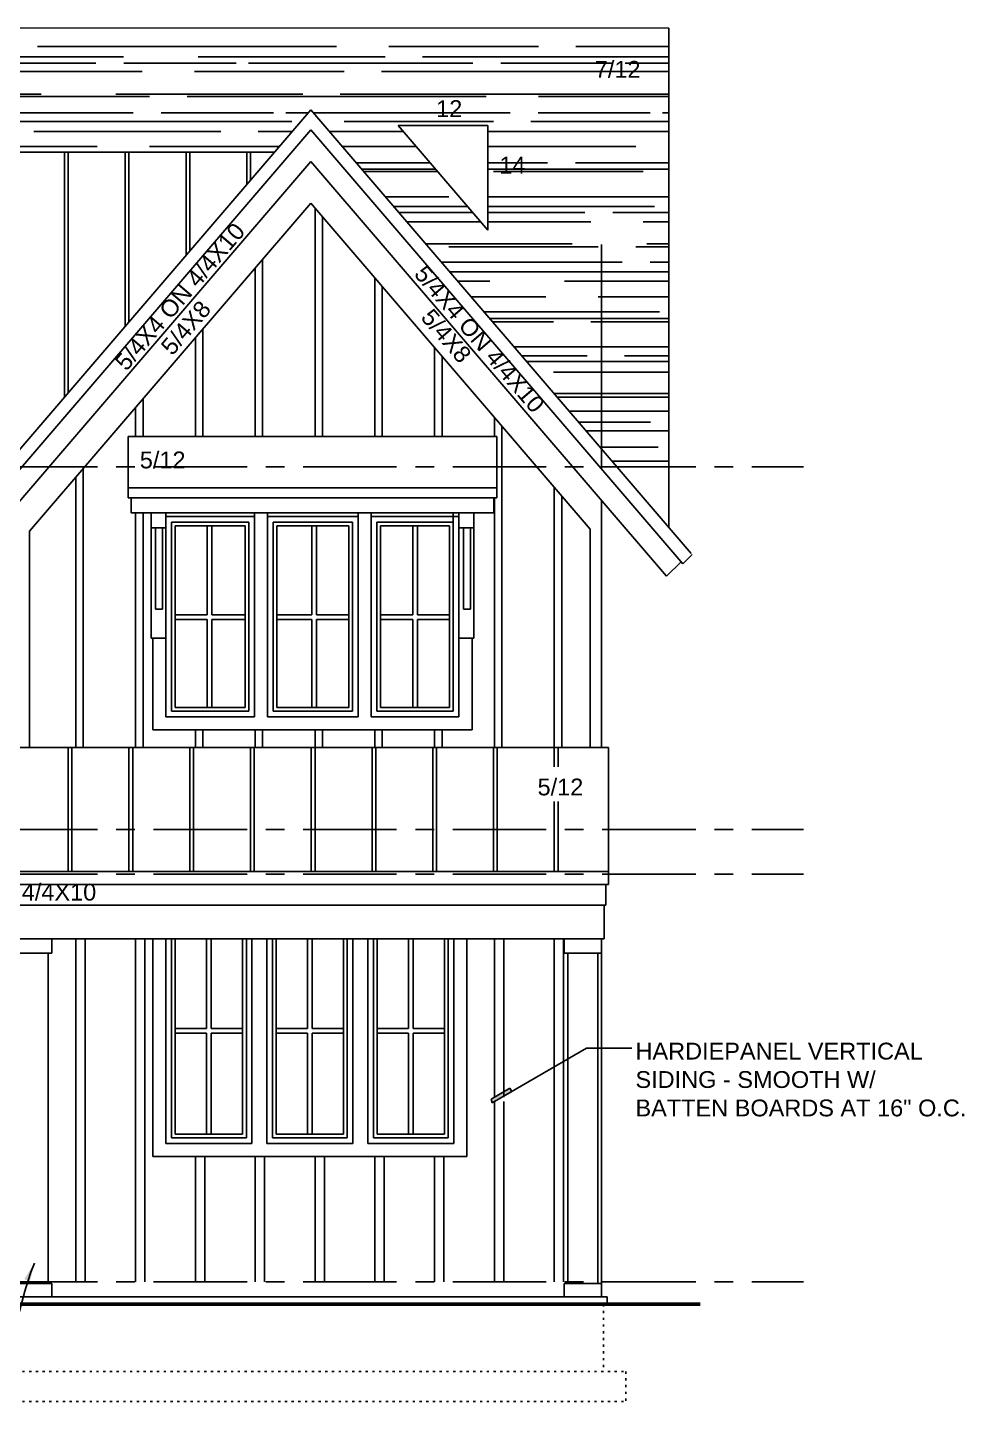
# Model space of a CAD drawing. Header units: inches. Extents: x -28708 to -16583, y 64755 to 66587.
# Drawn here: x -25737.6 to -25487.1, y 64826.4 to 65197.8 of the extents above; entities that cross this region are included whole.
import ezdxf

# ---------------------------------------------------------------- set-up
doc = ezdxf.new("R2010")
doc.units = ezdxf.units.IN
doc.header["$LTSCALE"] = 20
doc.header["$MEASUREMENT"] = 0
for name, pattern in [('CENTER', [2, 1.25, -0.25, 0.25, -0.25]), ('Dashed Large', [12, 3, -6, 3]), ('Dashed Small', [4, 1, -2, 1]), ('HIDDEN', [0.375, 0.25, -0.125]), ('Solid', [0])]:
    doc.linetypes.add(name, pattern=pattern)
for name, color, linetype in [('BEAM', 1, 'HIDDEN'), ('COLUMNS', 4, 'Continuous'), ('ELEVATION LINES', 8, 'HIDDEN'), ('ELEVATION ROOF', 2, 'Continuous'), ('ELEVATION WALL', 5, 'Continuous'), ('GRADE LEVEL', 7, 'Continuous'), ('HATCH', 9, 'Continuous'), ('SYMBOLS', 7, 'Continuous'), ('TEXT', 3, 'Continuous'), ('WINDOW', 2, 'Continuous')]:
    doc.layers.add(name, color=color, linetype=linetype)
doc.styles.add('0.25 INCH', font='arial.ttf', dxfattribs={"height": 4})
doc.styles.add('Arial', font='arial.ttf')
doc.dimstyles.new('0.25 INCH', dxfattribs={"dimtxt": 4, "dimasz": 5, "dimexe": 3, "dimexo": 2, "dimgap": 1.5, "dimtad": 1, "dimdec": 3, "dimzin": 3, "dimdsep": 46, "dimlunit": 4, "dimtxsty": '0.25 INCH', "dimblk": 'ARCHTICK', "dimcen": 0.09, "dimclrd": 95, "dimclre": 8, "dimclrt": 30, "dimadec": 0, "dimazin": 0, "dimtfac": 0.65, "dimtdec": 3, "dimtofl": 0, "dimtmove": 2, "dimatfit": 3, "dimfxl": 0.18, "dimfrac": 1, "dimtolj": 1, "dimtzin": 0, "dimlwd": -1, "dimlwe": -1, "dimarcsym": 0})
pattern_1 = [(90, (-1676.761, 0), (-16, 0), [])]
pattern_2 = [(90, (-1676.761, 0), (-16.25, 0), [])]

# ---------------------------------------------------------------- blocks, each defined once
blk = doc.blocks.new('_ArchTick')
at = {"color": 0, "linetype": 'ByBlock', "const_width": 0.15}
blk.add_lwpolyline([(-0.5, -0.5), (0.5, 0.5)], dxfattribs=at)

msp = doc.modelspace()

# ---------------------------------------------------------------- hatches: boundary and pattern name
at = {"layer": 'HATCH', "linetype": 'ByBlock', "lineweight": -2}
h = msp.add_hatch(dxfattribs=at)
h.set_pattern_fill('AR-RROOF', color=256, scale=10)
h.paths.add_polyline_path([(-25930.8656, 65164.5272), (-25671.6043, 65164.5272), (-25661.8666, 65175.8879), (-25579.9942, 65080.3704), (-25566.1156, 65080.3704), (-25566.1156, 65197.7432), (-26196.1156, 65197.8079), (-26196.1156, 65130.7764), (-26149.8469, 65130.7764), (-26103.1702, 65084.0997), (-26049.324, 65146.9204), (-25992.2811, 65080.3704), (-25930.1281, 65080.3704), (-25930.1281, 65083.5242), (-25930.8656, 65083.5242)])
h.paths.add_polyline_path([(-26077.3688, 65123.4849), (-26101.3688, 65095.4849), (-26101.3688, 65123.4849)], flags=16)
h.paths.add_polyline_path([(-25638.5381, 65171.6869), (-25614.5381, 65171.6869), (-25614.5381, 65143.6869)], flags=16)
h.paths.add_polyline_path([(-26196.1156, 64983.3704), (-26189.5094, 64983.3704), (-26106.3667, 65080.3704), (-26196.1156, 65080.3704)])
h.paths.add_polyline_path([(-26106.3667, 65080.3704), (-26103.1702, 65084.0997), (-26149.8469, 65130.7764), (-26178.1156, 65130.7764), (-26178.1156, 65080.3704)], flags=17)
h.paths.add_polyline_path([(-26196.1156, 65080.3704), (-26178.1156, 65080.3704), (-26178.1156, 65130.7764), (-26196.1156, 65130.7764)], flags=17)
h.paths.add_polyline_path([(-25918.8656, 65062.7885), (-25918.8656, 65070.7742), (-25921.1062, 65070.7742), (-25921.1062, 65078.0242), (-25930.1281, 65078.0242), (-25930.1281, 65080.3704), (-25992.2811, 65080.3704), (-25977.2108, 65062.7885)])
h = msp.add_hatch(dxfattribs=at)
h.set_pattern_fill('ANSI31', color=256, scale=130, angle=45)
h.set_pattern_definition([(90, (-1677.761, 0), (-16.25, 0), [])])
h.paths.add_polyline_path([(-25671.6043, 65164.5272), (-25931.8656, 65164.5272), (-25931.8656, 65087.0242), (-25738.0352, 65087.0242)])
h.paths.add_polyline_path([(-25846.1891, 65083.5242), (-25806.0525, 65083.5242), (-25806.0525, 65087.0242), (-25846.1891, 65087.0242)])
h.paths.add_polyline_path([(-25837.5915, 65108.9989), (-25780.0001, 65108.9989), (-25780.0001, 65118.312), (-25837.5915, 65118.312)], flags=16)
h.paths.add_polyline_path([(-25843.4792, 65116.6038), (-25768.6552, 65116.6038), (-25768.6552, 65125.9107), (-25843.4792, 65125.9107)], flags=16)
h.paths.add_polyline_path([(-25927.9057, 65151.7704), (-25908.4896, 65151.7704), (-25908.4896, 65161.0773), (-25927.9057, 65161.0773)], flags=16)
h = msp.add_hatch(dxfattribs=at)
h.set_pattern_fill('ANSI31', color=256, scale=130, angle=45)
h.set_pattern_definition(pattern_2)
h.paths.add_polyline_path([(-25671.6043, 65164.5272), (-25930.8656, 65164.5272), (-25930.8656, 65087.0242), (-25738.0352, 65087.0242)])
h.paths.add_polyline_path([(-25845.1891, 65083.5242), (-25805.0525, 65083.5242), (-25805.0525, 65087.0242), (-25845.1891, 65087.0242)])
h.paths.add_polyline_path([(-25836.5915, 65108.9989), (-25779.0001, 65108.9989), (-25779.0001, 65118.312), (-25836.5915, 65118.312)], flags=16)
h.paths.add_polyline_path([(-25842.4792, 65116.6038), (-25767.6552, 65116.6038), (-25767.6552, 65125.9107), (-25842.4792, 65125.9107)], flags=16)
h.paths.add_polyline_path([(-25926.9057, 65151.7704), (-25907.4896, 65151.7704), (-25907.4896, 65161.0773), (-25926.9057, 65161.0773)], flags=16)
h = msp.add_hatch(dxfattribs=at)
h.set_pattern_fill('ANSI31', color=256, scale=128, angle=45)
h.set_pattern_definition(pattern_1)
h.paths.add_polyline_path([(-25704.6156, 65068.0336), (-25709.9591, 65068.0336), (-25709.9591, 65072.0336), (-25710.7091, 65072.0336), (-25710.7091, 65081.2459), (-25721.5853, 65081.2459), (-25737.1156, 65063.1273), (-25737.1156, 65005.2767), (-25587.1156, 65005.2767), (-25587.1156, 65063.7085), (-25602.1476, 65081.2459), (-25612.1269, 65081.2459), (-25612.1269, 65072.0336), (-25612.8769, 65072.0336), (-25612.8769, 65068.0336), (-25618.2521, 65068.0336), (-25618.2521, 65064.0336), (-25618.2521, 65034.5336), (-25618.7521, 65034.5336), (-25618.7521, 65010.0095), (-25704.1153, 65010.0095), (-25704.1153, 65034.5336), (-25704.6156, 65034.5336)])
h.paths.add_polyline_path([(-25661.8663, 65150.9182), (-25721.5853, 65081.2459), (-25710.7091, 65081.2459), (-25710.7091, 65088.4401), (-25612.1269, 65088.4401), (-25612.1269, 65081.2459), (-25602.1476, 65081.2459)])
h = msp.add_hatch(dxfattribs=at)
h.set_pattern_fill('ANSI31', color=256, scale=128, angle=45)
h.set_pattern_definition([(90, (-1674.761, 0), (-16, 0), [])])
h.paths.add_polyline_path([(-25702.6156, 65068.0336), (-25707.9591, 65068.0336), (-25707.9591, 65072.0336), (-25708.7091, 65072.0336), (-25708.7091, 65081.2459), (-25720.9556, 65081.9806), (-25737.1156, 65063.1273), (-25735.1156, 65005.2767), (-25585.1156, 65005.2767), (-25587.1156, 65063.7085), (-25602.1476, 65081.2459), (-25612.1269, 65081.2459), (-25612.1269, 65072.0336), (-25610.8769, 65072.0336), (-25610.8769, 65068.0336), (-25616.2521, 65068.0336), (-25616.2521, 65064.0336), (-25616.2521, 65034.5336), (-25616.7521, 65034.5336), (-25616.7521, 65010.0095), (-25702.1153, 65010.0095), (-25702.1153, 65034.5336), (-25702.6156, 65034.5336)])
h.paths.add_polyline_path([(-25661.8663, 65150.9182), (-25720.9556, 65081.9806), (-25708.7091, 65081.2459), (-25708.7091, 65088.4401), (-25612.1269, 65088.4401), (-25612.1269, 65081.2459), (-25602.1476, 65081.2459)])
h = msp.add_hatch(dxfattribs=at)
h.set_pattern_fill('ANSI31', color=256, scale=130, angle=45)
h.set_pattern_definition(pattern_2)
h.paths.add_polyline_path([(-25582.2093, 65005.2767), (-25740.1156, 65005.2767), (-25740.1156, 65017.6204), (-25938.4953, 65017.6204), (-25899.4952, 64972.1204), (-25582.2093, 64972.1204)])
h.paths.add_polyline_path([(-25602.7733, 64990.8267), (-25583.3572, 64990.8267), (-25583.3572, 65000.1337), (-25602.7733, 65000.1337)], flags=16)
h.paths.add_polyline_path([(-25836.5915, 64988.543), (-25779.0001, 64988.543), (-25779.0001, 64997.8561), (-25836.5915, 64997.8561)], flags=16)
h.paths.add_polyline_path([(-25842.4792, 64996.1478), (-25767.6552, 64996.1478), (-25767.6552, 65005.4548), (-25842.4792, 65005.4548)], flags=16)
h = msp.add_hatch(dxfattribs=at)
h.set_pattern_fill('ANSI31', color=256, scale=130, angle=45)
h.set_pattern_definition([(90, (-1675.761, 0), (-16.25, 0), [])])
h.paths.add_polyline_path([(-25581.2093, 65005.2767), (-25739.1156, 65005.2767), (-25739.1156, 65017.6204), (-25937.4953, 65017.6204), (-25898.4952, 64972.1204), (-25581.2093, 64972.1204)])
h.paths.add_polyline_path([(-25601.7733, 64990.8267), (-25582.3572, 64990.8267), (-25582.3572, 65000.1337), (-25601.7733, 65000.1337)], flags=16)
h.paths.add_polyline_path([(-25835.5915, 64988.543), (-25778.0001, 64988.543), (-25778.0001, 64997.8561), (-25835.5915, 64997.8561)], flags=16)
h.paths.add_polyline_path([(-25841.4792, 64996.1478), (-25766.6552, 64996.1478), (-25766.6552, 65005.4548), (-25841.4792, 65005.4548)], flags=16)
h = msp.add_hatch(dxfattribs=at)
h.set_pattern_fill('ANSI31', color=256, scale=128, angle=45)
h.set_pattern_definition(pattern_1)
h.paths.add_polyline_path([(-25593.1156, 64921.9431), (-25613.3383, 64910.2676), (-25613.6308, 64911.1911), (-25608.6754, 64914.1911), (-25608.1421, 64913.2676), (-25593.1156, 64921.9431), (-25593.1156, 64950.2454), (-25594.1156, 64950.2454), (-25594.1156, 64954.1204), (-25620.1156, 64954.1204), (-25620.1156, 64895.8687), (-25704.1153, 64895.8687), (-25704.1153, 64954.1204), (-25731.1156, 64954.1204), (-25731.1156, 64950.2454), (-25732.1156, 64950.2454), (-25732.1156, 64862.3704), (-25593.1156, 64862.3704)])
h = msp.add_hatch(dxfattribs=at)
h.set_pattern_fill('ANSI31', color=256, scale=128, angle=45)
h.set_pattern_definition([(90, (-1674.261, 0), (-16, 0), [])])
h.paths.add_polyline_path([(-25590.6156, 64921.9431), (-25610.8383, 64910.2676), (-25611.1308, 64911.1911), (-25606.1754, 64914.1911), (-25605.6421, 64913.2676), (-25590.6156, 64921.9431), (-25590.6156, 64950.2454), (-25591.6156, 64950.2454), (-25591.6156, 64954.1204), (-25617.6156, 64954.1204), (-25617.6156, 64895.8687), (-25701.6153, 64895.8687), (-25701.6153, 64954.1204), (-25728.6156, 64954.1204), (-25728.6156, 64950.2454), (-25729.6156, 64950.2454), (-25729.6156, 64862.3704), (-25590.6156, 64862.3704)])

# ---------------------------------------------------------------- linework, layer by layer
at = {"layer": 'BEAM', "color": 4, "linetype": 'Solid', "ltscale": 48}
msp.add_line((-25920.1156, 64954.1204), (-25583.3941, 64954.1204), dxfattribs=at)
at = {"layer": 'COLUMNS', "linetype": 'Solid', "ltscale": 48}
for p, q in [((-25731.1156, 64954.1204), (-25731.1156, 64950.2454)), ((-25594.1156, 64950.2454), (-25594.1156, 64954.1204)), ((-25731.1156, 64950.2454), (-25741.1156, 64950.2454)), ((-25732.1156, 64861.8707), (-25732.1156, 64950.2454)), ((-25584.1156, 64950.2454), (-25594.1156, 64950.2454)), ((-25593.1156, 64861.8707), (-25593.1156, 64950.2454)), ((-25585.1156, 64861.8707), (-25585.1156, 64950.2454)), ((-25731.1151, 64858.3704), (-25731.1151, 64861.8707)), ((-25594.1156, 64861.8707), (-25594.1156, 64858.3704)), ((-25594.1156, 64861.8707), (-25584.1156, 64861.8707))]:
    msp.add_line(p, q, dxfattribs=at)
at = {"layer": 'COLUMNS', "linetype": 'Solid', "ltscale": 384}
msp.add_line((-25741.1151, 64861.8707), (-25731.1151, 64861.8707), dxfattribs=at)
at = {"layer": 'ELEVATION LINES', "linetype": 'CENTER'}
for p, q in [((-26223.9103, 65080.3704), (-25530.1156, 65080.3704)), ((-26223.9103, 64983.3704), (-25530.1156, 64983.3704)), ((-26223.9103, 64971.3704), (-25530.1156, 64971.3704)), ((-26223.9103, 64862.3704), (-25530.1156, 64862.3704))]:
    msp.add_line(p, q, dxfattribs=at)
at = {"layer": 'ELEVATION ROOF', "linetype": 'Solid', "ltscale": 48}
for p, q in [((-25566.1156, 65197.7432), (-26196.1156, 65197.8079)), ((-25566.1156, 65064.1788), (-25566.1156, 65197.7432)), ((-25661.8666, 65175.8879), (-25763.8663, 65056.8879)), ((-25661.8666, 65175.8879), (-25560.1156, 65057.1788)), ((-25661.8663, 65170.51), (-25761.4642, 65054.3119)), ((-25661.8663, 65170.51), (-25562.3486, 65054.4059)), ((-25671.6043, 65164.5272), (-25930.8656, 65164.5272)), ((-25661.8666, 65162.0587), (-25757.1968, 65050.8394)), ((-25661.8666, 65162.0587), (-25566.747, 65051.0855)), ((-25710.7091, 65088.4401), (-25710.7091, 65072.0336)), ((-25710.7091, 65088.4401), (-25612.1269, 65088.4401)), ((-25612.1269, 65088.4401), (-25612.1269, 65072.0336)), ((-25710.7091, 65074.7836), (-25612.1269, 65074.7836)), ((-25710.7091, 65072.0336), (-25612.1269, 65072.0336)), ((-25709.9591, 65072.0336), (-25709.9591, 65068.0336)), ((-25612.8769, 65072.0336), (-25612.8769, 65068.0336)), ((-25709.9591, 65068.0336), (-25612.8769, 65068.0336)), ((-25566.747, 65051.0855), (-25562.8459, 65054.9861)), ((-25562.3486, 65054.4059), (-25559.8663, 65056.8879)), ((-25740.1156, 65005.2767), (-25582.2093, 65005.2767)), ((-25582.2093, 65005.2767), (-25582.2093, 64968.6204)), ((-25899.4952, 64972.1204), (-25582.2093, 64972.1204)), ((-25896.4952, 64968.6204), (-25582.2093, 64968.6204)), ((-25582.9719, 64968.6204), (-25582.9719, 64963.1204)), ((-25902.2184, 64963.1204), (-25582.9719, 64963.1204)), ((-25583.3941, 64963.1204), (-25583.3941, 64954.1204))]:
    msp.add_line(p, q, dxfattribs=at)
at = {"layer": 'ELEVATION ROOF', "color": 1, "linetype": 'Dashed Large'}
msp.add_line((-25584.1156, 65079.8008), (-25584.1156, 65179.209), dxfattribs=at)
at = {"layer": 'ELEVATION WALL', "color": 1, "linetype": 'Solid', "ltscale": 28.8}
for p, q in [((-25661.8663, 65150.9182), (-25737.1156, 65063.1273)), ((-25661.8663, 65150.9182), (-25587.1156, 65063.7085)), ((-25737.1156, 65005.2767), (-25737.1156, 65063.1273)), ((-25587.1156, 65063.7085), (-25587.1156, 65005.2767))]:
    msp.add_line(p, q, dxfattribs=at)
at = {"layer": 'ELEVATION WALL', "linetype": 'Solid', "ltscale": 28.8}
for p, q in [((-25584.1156, 65071.349), (-25584.1156, 65005.2767)), ((-25584.1156, 64954.1204), (-25584.1156, 64858.3704)), ((-25919.1156, 64858.3704), (-25582.6156, 64858.3704)), ((-25582.6156, 64858.3704), (-25582.6156, 64856.3704)), ((-26214.6264, 64856.3704), (-25562.8995, 64856.3704))]:
    msp.add_line(p, q, dxfattribs=at)
at = {"layer": 'ELEVATION WALL', "linetype": 'Dashed Small', "ltscale": 0.03}
for p, q in [((-25583.6156, 64856.3704), (-25583.6156, 64838.3704)), ((-26183.6156, 64838.3704), (-25577.6156, 64838.3704)), ((-25577.6156, 64838.3704), (-25577.6156, 64830.3704)), ((-26183.6156, 64830.3704), (-25577.6156, 64830.3704))]:
    msp.add_line(p, q, dxfattribs=at)
at = {"layer": 'GRADE LEVEL', "linetype": 'ByBlock', "lineweight": -2, "const_width": 1}
msp.add_lwpolyline([(-26193.0823, 64856.3704), (-25557.6588, 64856.3704)], dxfattribs=at)
at = {"layer": 'SYMBOLS', "color": 3, "linetype": 'Solid'}
for p, q in [((-25614.5381, 65171.6869), (-25638.5381, 65171.6869)), ((-25614.5381, 65143.6869), (-25638.5381, 65171.6869)), ((-25614.5381, 65171.6869), (-25614.5381, 65143.6869))]:
    msp.add_line(p, q, dxfattribs=at)
at = {"layer": 'TEXT', "linetype": 'Solid'}
for p, q in [((-25588.1215, 64924.8264), (-25613.3383, 64910.2676)), ((-25576.0336, 64924.8264), (-25588.1215, 64924.8264)), ((-25613.6308, 64911.1911), (-25608.6754, 64914.1911)), ((-25608.6754, 64914.1911), (-25608.1421, 64913.2676)), ((-25613.3383, 64910.2676), (-25613.6308, 64911.1911)), ((-25608.1421, 64913.2676), (-25613.3383, 64910.2676))]:
    msp.add_line(p, q, dxfattribs=at)
msp.add_solid([(-25608.1421, 64913.2676), (-25613.3383, 64910.2676), (-25608.6754, 64914.1911), (-25613.6308, 64911.1911)], dxfattribs=at)
at = {"layer": 'WINDOW', "linetype": 'Solid'}
for p, q in [((-25704.6156, 65068.0336), (-25704.6156, 65034.5336)), ((-25700.6156, 65068.0336), (-25704.6156, 65068.0336)), ((-25700.6156, 65068.0336), (-25700.6156, 65013.5095)), ((-25700.6156, 65067.098), (-25676.933, 65067.098)), ((-25676.9327, 65068.0336), (-25676.9327, 65013.5095)), ((-25673.4327, 65068.0336), (-25673.4327, 65013.5095)), ((-25673.4327, 65067.098), (-25649.2206, 65067.098)), ((-25649.2206, 65068.0336), (-25649.2206, 65013.5095)), ((-25645.7521, 65067.098), (-25622.2521, 65067.098)), ((-25645.7519, 65068.0336), (-25645.7519, 65013.5095)), ((-25623.7519, 65068.0336), (-25623.7519, 65015.0095)), ((-25618.2521, 65068.0336), (-25622.2521, 65068.0336)), ((-25622.2521, 65068.0336), (-25622.2521, 65013.5095)), ((-25618.2521, 65034.5336), (-25618.2521, 65068.0336)), ((-25704.6156, 65064.0336), (-25700.6156, 65064.0336)), ((-25703.4185, 65064.0336), (-25703.4185, 65042.2996)), ((-25701.5435, 65042.2996), (-25701.5435, 65064.0336)), ((-25699.1156, 65065.598), (-25699.1156, 65015.0095)), ((-25699.1156, 65065.598), (-25678.433, 65065.598)), ((-25698.1156, 65064.598), (-25698.1156, 65016.0095)), ((-25698.1156, 65064.598), (-25679.433, 65064.598)), ((-25679.433, 65064.598), (-25679.433, 65016.0095)), ((-25678.433, 65065.598), (-25678.433, 65015.0095)), ((-25671.9327, 65065.598), (-25671.9327, 65015.0095)), ((-25671.9327, 65065.598), (-25650.7206, 65065.598)), ((-25670.9327, 65064.598), (-25670.9327, 65016.0095)), ((-25670.9327, 65064.598), (-25651.7206, 65064.598)), ((-25651.7206, 65064.598), (-25651.7206, 65016.0095)), ((-25650.7206, 65065.598), (-25650.7206, 65015.0095)), ((-25644.2519, 65065.598), (-25644.2519, 65015.0095)), ((-25644.2519, 65065.598), (-25623.7519, 65065.598)), ((-25643.2519, 65064.598), (-25643.2519, 65016.0095)), ((-25643.2519, 65064.598), (-25624.7519, 65064.598)), ((-25624.7519, 65064.598), (-25624.7519, 65016.0095)), ((-25622.2521, 65064.0336), (-25618.2521, 65064.0336)), ((-25621.055, 65064.0336), (-25621.055, 65042.2996)), ((-25619.18, 65042.2996), (-25619.18, 65064.0336)), ((-25676.933, 65057.8845), (-25676.933, 65013.5095)), ((-25645.7521, 65057.8845), (-25645.7521, 65013.5095)), ((-25645.7521, 65047.304), (-25645.7519, 65047.304)), ((-25645.7521, 65046.6104), (-25645.7519, 65046.6104)), ((-25645.7521, 65046.5063), (-25645.7519, 65046.5063)), ((-25703.4185, 65042.2996), (-25701.5435, 65042.2996)), ((-25621.055, 65042.2996), (-25619.18, 65042.2996)), ((-25704.6156, 65034.5336), (-25700.6156, 65034.5336)), ((-25704.1153, 65034.5336), (-25704.1153, 65010.0095)), ((-25622.2521, 65034.5336), (-25618.2521, 65034.5336)), ((-25618.7521, 65034.5336), (-25618.7521, 65010.0095)), ((-25699.1156, 65015.0095), (-25678.433, 65015.0095)), ((-25698.1156, 65016.0095), (-25679.433, 65016.0095)), ((-25671.9327, 65015.0095), (-25650.7206, 65015.0095)), ((-25670.9327, 65016.0095), (-25651.7206, 65016.0095)), ((-25644.2519, 65015.0095), (-25623.7519, 65015.0095)), ((-25643.2519, 65016.0095), (-25624.7519, 65016.0095)), ((-25704.1153, 65010.0095), (-25618.7521, 65010.0095)), ((-25700.6156, 65013.5095), (-25676.933, 65013.5095)), ((-25673.4327, 65013.5095), (-25649.2206, 65013.5095)), ((-25645.7521, 65013.5095), (-25622.2521, 65013.5095)), ((-25704.1153, 64954.1204), (-25704.1153, 64895.8687)), ((-25700.6156, 64954.1204), (-25700.6156, 64899.3687)), ((-25699.1156, 64954.1204), (-25699.1156, 64900.8687)), ((-25698.1156, 64954.1204), (-25698.1156, 64901.8687)), ((-25680.1156, 64954.1204), (-25680.1156, 64901.8687)), ((-25679.1156, 64954.1204), (-25679.1156, 64900.8687)), ((-25677.6158, 64954.1204), (-25677.6153, 64899.3687)), ((-25673.6156, 64954.1204), (-25673.6156, 64899.3687)), ((-25672.1156, 64954.1204), (-25672.1156, 64900.8687)), ((-25671.1156, 64954.1204), (-25671.1156, 64901.8687)), ((-25653.1156, 64954.1204), (-25653.1156, 64901.8687)), ((-25652.1156, 64954.1204), (-25652.1156, 64900.8687)), ((-25650.6158, 64954.1204), (-25650.6153, 64899.3687)), ((-25646.6156, 64954.1204), (-25646.6156, 64899.3687)), ((-25645.1156, 64954.1204), (-25645.1156, 64900.8687)), ((-25644.1156, 64954.1204), (-25644.1156, 64901.8687)), ((-25626.1156, 64954.1204), (-25626.1156, 64901.8687)), ((-25625.1156, 64954.1204), (-25625.1156, 64900.8687)), ((-25623.6158, 64954.1204), (-25623.6153, 64899.3687)), ((-25620.1156, 64954.1204), (-25620.1156, 64895.8687)), ((-25700.6156, 64899.3687), (-25677.6153, 64899.3687)), ((-25699.1156, 64900.8687), (-25679.1156, 64900.8687)), ((-25698.1156, 64901.8687), (-25680.1156, 64901.8687)), ((-25673.6156, 64899.3687), (-25650.6153, 64899.3687)), ((-25672.1156, 64900.8687), (-25652.1156, 64900.8687)), ((-25671.1156, 64901.8687), (-25653.1156, 64901.8687)), ((-25646.6156, 64899.3687), (-25623.6153, 64899.3687)), ((-25645.1156, 64900.8687), (-25625.1156, 64900.8687)), ((-25644.1156, 64901.8687), (-25626.1156, 64901.8687)), ((-25704.1153, 64895.8687), (-25620.1156, 64895.8687))]:
    msp.add_line(p, q, dxfattribs=at)
at = {"layer": 'WINDOW', "color": 1, "linetype": 'Solid'}
for p, q in [((-25689.5821, 65064.598), (-25689.5821, 65040.7836)), ((-25688.3321, 65064.598), (-25688.3321, 65040.7836)), ((-25661.5954, 65064.598), (-25661.5954, 65040.7836)), ((-25660.3454, 65064.598), (-25660.3454, 65040.7836)), ((-25634.5575, 65064.598), (-25634.5575, 65040.7836)), ((-25633.3075, 65064.598), (-25633.3075, 65040.7836)), ((-25698.1156, 65040.7836), (-25689.5821, 65040.7836)), ((-25688.3321, 65040.7836), (-25679.4327, 65040.7836)), ((-25670.9327, 65040.7836), (-25661.5954, 65040.7836)), ((-25660.3454, 65040.7836), (-25651.7206, 65040.7836)), ((-25643.2519, 65040.7836), (-25634.5575, 65040.7836)), ((-25633.3075, 65040.7836), (-25624.7519, 65040.7836)), ((-25698.1156, 65039.5336), (-25689.5821, 65039.5336)), ((-25689.5821, 65039.5336), (-25689.5821, 65016.0095)), ((-25688.3321, 65039.5336), (-25679.4327, 65039.5336)), ((-25688.3321, 65039.5336), (-25688.3321, 65016.0095)), ((-25670.9327, 65039.5336), (-25661.5954, 65039.5336)), ((-25661.5954, 65039.5336), (-25661.5954, 65016.0095)), ((-25660.3454, 65039.5336), (-25651.7206, 65039.5336)), ((-25660.3454, 65039.5336), (-25660.3454, 65016.0095)), ((-25643.2519, 65039.5336), (-25634.5575, 65039.5336)), ((-25634.5575, 65039.5336), (-25634.5575, 65016.0095)), ((-25633.3075, 65039.5336), (-25633.3075, 65016.0095)), ((-25633.3075, 65039.5336), (-25624.7519, 65039.5336)), ((-25689.73, 64954.1204), (-25689.73, 64930.0976)), ((-25688.48, 64954.1204), (-25688.48, 64930.0976)), ((-25662.73, 64954.1204), (-25662.73, 64930.0976)), ((-25661.48, 64954.1204), (-25661.48, 64930.0976)), ((-25635.73, 64954.1204), (-25635.73, 64930.0976)), ((-25634.48, 64954.1204), (-25634.48, 64930.0976)), ((-25698.1153, 64930.0976), (-25689.73, 64930.0976)), ((-25698.1153, 64928.8476), (-25689.73, 64928.8476)), ((-25689.73, 64928.8476), (-25689.73, 64901.8687)), ((-25688.48, 64930.0976), (-25680.1156, 64930.0976)), ((-25688.48, 64928.8476), (-25680.1156, 64928.8476)), ((-25688.48, 64928.8476), (-25688.48, 64901.8687)), ((-25671.1153, 64930.0976), (-25662.73, 64930.0976)), ((-25671.1153, 64928.8476), (-25662.73, 64928.8476)), ((-25662.73, 64928.8476), (-25662.73, 64901.8687)), ((-25661.48, 64930.0976), (-25653.1156, 64930.0976)), ((-25661.48, 64928.8476), (-25653.1156, 64928.8476)), ((-25661.48, 64928.8476), (-25661.48, 64901.8687)), ((-25644.1153, 64930.0976), (-25635.73, 64930.0976)), ((-25644.1153, 64928.8476), (-25635.73, 64928.8476)), ((-25635.73, 64928.8476), (-25635.73, 64901.8687)), ((-25634.48, 64930.0976), (-25626.1156, 64930.0976)), ((-25634.48, 64928.8476), (-25626.1156, 64928.8476)), ((-25634.48, 64928.8476), (-25634.48, 64901.8687))]:
    msp.add_line(p, q, dxfattribs=at)

# ---------------------------------------------------------------- texts
at = {"layer": 'TEXT', "linetype": 'Solid', "style": 'Arial'}
for s, rotation, p in [('7/12', 360, (-25585.9195, 65184.4423)), ('12', 360, (-25628.3405, 65173.9369)), ('14', 360, (-25611.4561, 65158.8119)), ('5/4X4 ON 4/4X10', 49.399646, (-25711.2024, 65105.744)), ('5/4X4 ON 4/4X10', 310.600354, (-25634.4852, 65131.7905)), ('5/4X8', 49.399531, (-25698.9261, 65109.8855)), ('5/4X8', 310.600469, (-25632.682, 65120.1729)), ('5/12', 360, (-25707.6119, 65079.9499)), ('5/12', 360, (-25601.2221, 64992.4802)), ('5/4X4 ON 4/4X10', 360, (-25768.5336, 64964.3517))]:
    msp.add_text(s, height=4.5, rotation=rotation, dxfattribs=at).set_placement(p)
for s, p in [('HARDIEPANEL VERTICAL', (-25575.0336, 64921.8264)), ('SIDING - SMOOTH W/', (-25575.0336, 64914.2226)), ('BATTEN BOARDS AT 16" O.C.', (-25575.0336, 64906.6187))]:
    msp.add_text(s, height=4.5, dxfattribs=at).set_placement(p)

# ---------------------------------------------------------------- leaders
at = {"layer": 'TEXT', "linetype": 'ByBlock', "lineweight": -2, "path_type": 1}
msp.add_leader([(-25735.8008, 64867.3396), (-25751.6531, 64830.3704), (-25776.011, 64826.4075)], dimstyle='0.25 INCH', override={"dimgap": 1.5, "dimtad": 0}, dxfattribs=at)

doc.saveas('drawing.dxf')
